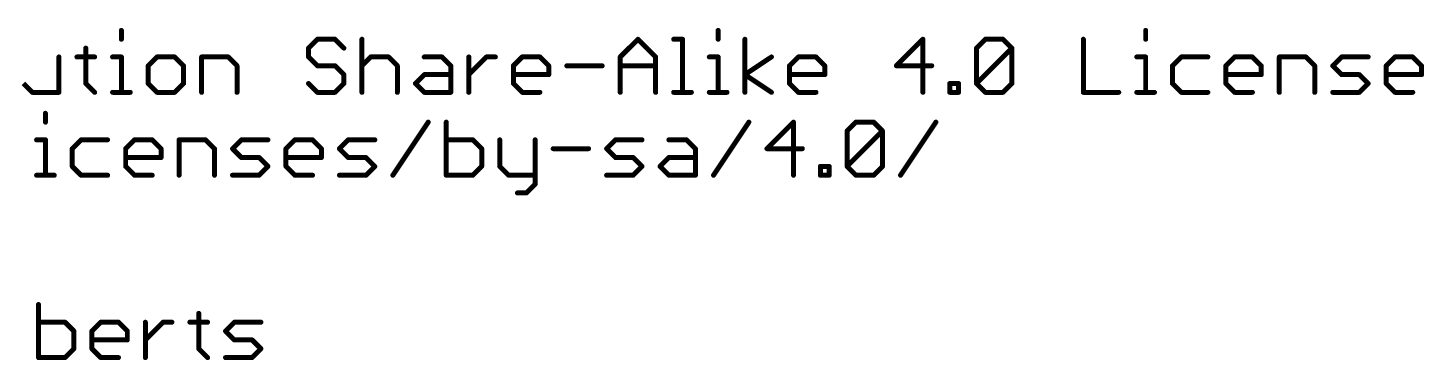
# Model space of a CAD drawing. Extents: x -22 to 85, y -18 to 35.
# Drawn here: x 42.51 to 85.28, y -17.02 to -6.84 of the extents above; entities that cross this region are included whole.
import ezdxf

# ---------------------------------------------------------------- set-up
doc = ezdxf.new("R2010")
doc.units = 0
doc.layers.add('51', color=53, linetype='CONTINUOUS')

msp = doc.modelspace()

# ---------------------------------------------------------------- linework, layer by layer
at = {"layer": '51', "const_width": 0.1524}
for points in [[(45.3742, -6.9156), (45.3742, -7.1868)], [(63.6557, -6.9156), (63.6557, -7.1868)], [(76.753, -6.9156), (76.753, -7.1868)], [(51.3771, -7.1868), (51.1059, -7.458)], [(51.9194, -7.1868), (51.3771, -7.1868)], [(52.1906, -7.458), (51.9194, -7.1868)], [(52.7431, -7.1868), (52.7431, -8.8138)], [(60.656, -7.7291), (61.1983, -7.1868)], [(61.1983, -7.1868), (61.7406, -7.7291)], [(62.2931, -7.1868), (62.5643, -7.1868)], [(62.5643, -7.1868), (62.5643, -8.8138)], [(64.476, -8.8138), (64.476, -7.1868)], [(69.9281, -7.1868), (69.1146, -8.0003)], [(69.9281, -8.8138), (69.9281, -7.1868)], [(71.5704, -7.458), (71.8415, -7.1868)], [(71.8415, -7.1868), (72.3838, -7.1868)], [(72.3838, -7.1868), (72.655, -7.458)], [(74.8447, -7.1868), (74.8447, -8.8138)], [(43.4591, -8.8138), (43.4591, -7.7291)], [(44.0116, -7.7291), (44.5539, -7.7291)], [(44.2827, -7.458), (44.2827, -8.5426)], [(45.103, -7.7291), (45.3742, -7.7291)], [(45.3742, -7.7291), (45.3742, -8.8138)], [(46.4656, -7.7291), (46.1944, -8.0003)], [(47.0079, -7.7291), (46.4656, -7.7291)], [(47.2791, -8.0003), (47.0079, -7.7291)], [(47.8316, -8.8138), (47.8316, -7.7291)], [(47.8316, -7.7291), (48.6451, -7.7291)], [(48.6451, -7.7291), (48.9162, -8.0003)], [(51.1059, -7.458), (51.1059, -7.7291)], [(51.1059, -7.7291), (51.3771, -8.0003)], [(52.7431, -8.0003), (53.0142, -7.7291)], [(53.0142, -7.7291), (53.5565, -7.7291)], [(53.5565, -7.7291), (53.8277, -8.0003)], [(54.6514, -7.7291), (55.1937, -7.7291)], [(55.1937, -7.7291), (55.4649, -8.0003)], [(56.0174, -8.8138), (56.0174, -7.7291)], [(56.0174, -8.2715), (56.5597, -7.7291)], [(56.5597, -7.7291), (56.8309, -7.7291)], [(57.3817, -8.0003), (57.6528, -7.7291)], [(57.6528, -7.7291), (58.1952, -7.7291)], [(58.1952, -7.7291), (58.4663, -8.0003)], [(60.656, -8.8138), (60.656, -7.7291)], [(61.7406, -7.7291), (61.7406, -8.8138)], [(63.3846, -7.7291), (63.6557, -7.7291)], [(63.6557, -7.7291), (63.6557, -8.8138)], [(64.476, -8.2715), (65.2895, -7.7291)], [(65.8403, -8.0003), (66.1115, -7.7291)], [(66.1115, -7.7291), (66.6538, -7.7291)], [(66.6538, -7.7291), (66.925, -8.0003)], [(71.5704, -8.5426), (71.5704, -7.458)], [(71.5704, -8.5426), (72.655, -7.458)], [(72.655, -7.458), (72.655, -8.5426)], [(76.4818, -7.7291), (76.753, -7.7291)], [(76.753, -7.7291), (76.753, -8.8138)], [(77.8444, -7.7291), (77.5733, -8.0003)], [(78.6579, -7.7291), (77.8444, -7.7291)], [(79.2104, -8.0003), (79.4816, -7.7291)], [(79.4816, -7.7291), (80.0239, -7.7291)], [(80.0239, -7.7291), (80.2951, -8.0003)], [(80.8476, -8.8138), (80.8476, -7.7291)], [(80.8476, -7.7291), (81.6611, -7.7291)], [(81.6611, -7.7291), (81.9322, -8.0003)], [(82.4847, -8.0003), (82.7559, -7.7291)], [(82.7559, -7.7291), (83.5694, -7.7291)], [(84.1219, -8.0003), (84.393, -7.7291)], [(84.393, -7.7291), (84.9354, -7.7291)], [(84.9354, -7.7291), (85.2065, -8.0003)], [(46.1944, -8.0003), (46.1944, -8.5426)], [(47.2791, -8.5426), (47.2791, -8.0003)], [(48.9162, -8.0003), (48.9162, -8.8138)], [(51.3771, -8.0003), (51.9194, -8.0003)], [(51.9194, -8.0003), (52.1906, -8.2715)], [(53.8277, -8.0003), (53.8277, -8.8138)], [(55.4649, -8.0003), (55.4649, -8.8138)], [(57.3817, -8.5426), (57.3817, -8.0003)], [(58.4663, -8.0003), (58.4663, -8.2715)], [(59.0188, -8.0003), (60.1035, -8.0003)], [(60.656, -8.0003), (61.7406, -8.0003)], [(65.8403, -8.5426), (65.8403, -8.0003)], [(66.925, -8.0003), (66.925, -8.2715)], [(69.1146, -8.0003), (70.1993, -8.0003)], [(77.5733, -8.0003), (77.5733, -8.5426)], [(79.2104, -8.5426), (79.2104, -8.0003)], [(80.2951, -8.0003), (80.2951, -8.2715)], [(81.9322, -8.0003), (81.9322, -8.8138)], [(82.7559, -8.2715), (82.4847, -8.0003)], [(84.1219, -8.5426), (84.1219, -8.0003)], [(85.2065, -8.0003), (85.2065, -8.2715)], [(42.3744, -8.5426), (42.6456, -8.8138)], [(44.2827, -8.5426), (44.5539, -8.8138)], [(46.1944, -8.5426), (46.4656, -8.8138)], [(47.0079, -8.8138), (47.2791, -8.5426)], [(51.3771, -8.8138), (51.1059, -8.5426)], [(52.1906, -8.5426), (51.9194, -8.8138)], [(52.1906, -8.2715), (52.1906, -8.5426)], [(54.3802, -8.5426), (54.6514, -8.2715)], [(54.6514, -8.8138), (54.3802, -8.5426)], [(54.6514, -8.2715), (55.4649, -8.2715)], [(58.4663, -8.2715), (57.3817, -8.2715)], [(57.6528, -8.8138), (57.3817, -8.5426)], [(65.2895, -8.8138), (64.476, -8.2715)], [(66.925, -8.2715), (65.8403, -8.2715)], [(66.1115, -8.8138), (65.8403, -8.5426)], [(70.7518, -8.8138), (70.7518, -8.5426)], [(70.7518, -8.5426), (71.0229, -8.5426)], [(71.0229, -8.5426), (71.0229, -8.8138)], [(71.8415, -8.8138), (71.5704, -8.5426)], [(72.655, -8.5426), (72.3838, -8.8138)], [(77.5733, -8.5426), (77.8444, -8.8138)], [(80.2951, -8.2715), (79.2104, -8.2715)], [(79.4816, -8.8138), (79.2104, -8.5426)], [(83.2982, -8.2715), (82.7559, -8.2715)], [(83.5694, -8.5426), (83.2982, -8.2715)], [(83.2982, -8.8138), (83.5694, -8.5426)], [(85.2065, -8.2715), (84.1219, -8.2715)], [(84.393, -8.8138), (84.1219, -8.5426)], [(42.6456, -8.8138), (43.4591, -8.8138)], [(45.103, -8.8138), (45.6453, -8.8138)], [(46.4656, -8.8138), (47.0079, -8.8138)], [(51.9194, -8.8138), (51.3771, -8.8138)], [(55.4649, -8.8138), (54.6514, -8.8138)], [(58.1952, -8.8138), (57.6528, -8.8138)], [(62.2931, -8.8138), (62.8355, -8.8138)], [(63.3846, -8.8138), (63.9269, -8.8138)], [(66.6538, -8.8138), (66.1115, -8.8138)], [(71.0229, -8.8138), (70.7518, -8.8138)], [(72.3838, -8.8138), (71.8415, -8.8138)], [(74.8447, -8.8138), (75.9293, -8.8138)], [(76.4818, -8.8138), (77.0241, -8.8138)], [(77.8444, -8.8138), (78.6579, -8.8138)], [(80.0239, -8.8138), (79.4816, -8.8138)], [(82.4847, -8.8138), (83.2982, -8.8138)], [(84.9354, -8.8138), (84.393, -8.8138)], [(43.0468, -9.4556), (43.0468, -9.7268)], [(53.69, -11.3538), (54.7747, -9.7268)], [(55.3272, -9.7268), (55.3272, -11.3538)], [(63.513, -11.3538), (64.5976, -9.7268)], [(65.9636, -9.7268), (65.1501, -10.5403)], [(65.9636, -11.3538), (65.9636, -9.7268)], [(67.6059, -9.998), (67.877, -9.7268)], [(67.877, -9.7268), (68.4194, -9.7268)], [(68.4194, -9.7268), (68.6905, -9.998)], [(69.243, -11.3538), (70.3277, -9.7268)], [(42.7757, -10.2691), (43.0468, -10.2691)], [(43.0468, -10.2691), (43.0468, -11.3538)], [(44.1383, -10.2691), (43.8671, -10.5403)], [(44.9518, -10.2691), (44.1383, -10.2691)], [(45.5043, -10.5403), (45.7754, -10.2691)], [(45.7754, -10.2691), (46.3178, -10.2691)], [(46.3178, -10.2691), (46.5889, -10.5403)], [(47.1414, -11.3538), (47.1414, -10.2691)], [(47.1414, -10.2691), (47.9549, -10.2691)], [(47.9549, -10.2691), (48.2261, -10.5403)], [(48.7786, -10.5403), (49.0497, -10.2691)], [(49.0497, -10.2691), (49.8632, -10.2691)], [(50.4157, -10.5403), (50.6869, -10.2691)], [(50.6869, -10.2691), (51.2292, -10.2691)], [(51.2292, -10.2691), (51.5004, -10.5403)], [(52.0529, -10.5403), (52.324, -10.2691)], [(52.324, -10.2691), (53.1375, -10.2691)], [(56.1407, -10.2691), (55.3272, -10.2691)], [(56.4119, -10.5403), (56.1407, -10.2691)], [(56.9644, -10.2691), (56.9644, -11.0826)], [(58.049, -10.2691), (58.049, -11.625)], [(60.2387, -10.5403), (60.5098, -10.2691)], [(60.5098, -10.2691), (61.3233, -10.2691)], [(62.147, -10.2691), (62.6893, -10.2691)], [(62.6893, -10.2691), (62.9605, -10.5403)], [(67.6059, -11.0826), (67.6059, -9.998)], [(67.6059, -11.0826), (68.6905, -9.998)], [(68.6905, -9.998), (68.6905, -11.0826)], [(43.8671, -10.5403), (43.8671, -11.0826)], [(45.5043, -11.0826), (45.5043, -10.5403)], [(46.5889, -10.5403), (46.5889, -10.8115)], [(48.2261, -10.5403), (48.2261, -11.3538)], [(49.0497, -10.8115), (48.7786, -10.5403)], [(50.4157, -11.0826), (50.4157, -10.5403)], [(51.5004, -10.5403), (51.5004, -10.8115)], [(52.324, -10.8115), (52.0529, -10.5403)], [(56.4119, -11.0826), (56.4119, -10.5403)], [(58.6015, -10.5403), (59.6862, -10.5403)], [(60.5098, -10.8115), (60.2387, -10.5403)], [(62.9605, -10.5403), (62.9605, -11.3538)], [(65.1501, -10.5403), (66.2348, -10.5403)], [(43.8671, -11.0826), (44.1383, -11.3538)], [(46.5889, -10.8115), (45.5043, -10.8115)], [(45.7754, -11.3538), (45.5043, -11.0826)], [(49.5921, -10.8115), (49.0497, -10.8115)], [(49.8632, -11.0826), (49.5921, -10.8115)], [(49.5921, -11.3538), (49.8632, -11.0826)], [(51.5004, -10.8115), (50.4157, -10.8115)], [(50.6869, -11.3538), (50.4157, -11.0826)], [(52.8664, -10.8115), (52.324, -10.8115)], [(53.1375, -11.0826), (52.8664, -10.8115)], [(52.8664, -11.3538), (53.1375, -11.0826)], [(56.1407, -11.3538), (56.4119, -11.0826)], [(56.9644, -11.0826), (57.2355, -11.3538)], [(61.0522, -10.8115), (60.5098, -10.8115)], [(61.3233, -11.0826), (61.0522, -10.8115)], [(61.0522, -11.3538), (61.3233, -11.0826)], [(61.8758, -11.0826), (62.147, -10.8115)], [(62.147, -11.3538), (61.8758, -11.0826)], [(62.147, -10.8115), (62.9605, -10.8115)], [(66.7873, -11.3538), (66.7873, -11.0826)], [(66.7873, -11.0826), (67.0585, -11.0826)], [(67.0585, -11.0826), (67.0585, -11.3538)], [(67.877, -11.3538), (67.6059, -11.0826)], [(68.6905, -11.0826), (68.4194, -11.3538)], [(42.7757, -11.3538), (43.318, -11.3538)], [(44.1383, -11.3538), (44.9518, -11.3538)], [(46.3178, -11.3538), (45.7754, -11.3538)], [(48.7786, -11.3538), (49.5921, -11.3538)], [(51.2292, -11.3538), (50.6869, -11.3538)], [(52.0529, -11.3538), (52.8664, -11.3538)], [(55.3272, -11.3538), (56.1407, -11.3538)], [(57.2355, -11.3538), (58.049, -11.3538)], [(60.2387, -11.3538), (61.0522, -11.3538)], [(62.9605, -11.3538), (62.147, -11.3538)], [(67.0585, -11.3538), (66.7873, -11.3538)], [(68.4194, -11.3538), (67.877, -11.3538)], [(57.7778, -11.8961), (57.5067, -11.8961)], [(58.049, -11.625), (57.7778, -11.8961)], [(42.8335, -15.3148), (42.8335, -16.9418)], [(43.647, -15.8571), (42.8335, -15.8571)], [(43.9181, -16.1283), (43.647, -15.8571)], [(44.4706, -16.1283), (44.7418, -15.8571)], [(44.7418, -15.8571), (45.2841, -15.8571)], [(45.2841, -15.8571), (45.5553, -16.1283)], [(46.1078, -16.9418), (46.1078, -15.8571)], [(46.1078, -16.3995), (46.6501, -15.8571)], [(46.6501, -15.8571), (46.9213, -15.8571)], [(47.4721, -15.8571), (48.0144, -15.8571)], [(47.7432, -15.586), (47.7432, -16.6706)], [(48.5635, -16.1283), (48.8347, -15.8571)], [(48.8347, -15.8571), (49.6482, -15.8571)], [(43.9181, -16.6706), (43.9181, -16.1283)], [(44.4706, -16.6706), (44.4706, -16.1283)], [(45.5553, -16.1283), (45.5553, -16.3995)], [(48.8347, -16.3995), (48.5635, -16.1283)], [(43.647, -16.9418), (43.9181, -16.6706)], [(45.5553, -16.3995), (44.4706, -16.3995)], [(44.7418, -16.9418), (44.4706, -16.6706)], [(47.7432, -16.6706), (48.0144, -16.9418)], [(49.377, -16.3995), (48.8347, -16.3995)], [(49.6482, -16.6706), (49.377, -16.3995)], [(49.377, -16.9418), (49.6482, -16.6706)], [(42.8335, -16.9418), (43.647, -16.9418)], [(45.2841, -16.9418), (44.7418, -16.9418)], [(48.5635, -16.9418), (49.377, -16.9418)]]:
    msp.add_lwpolyline(points, dxfattribs=at)
at = {"layer": '51', "const_width": 0.0762}
for points in [[(45.4123, -6.9156, 1), (45.3361, -6.9156)], [(63.6938, -6.9156, 1), (63.6176, -6.9156)], [(76.7911, -6.9156, 1), (76.7149, -6.9156)], [(45.3361, -7.1868, 1), (45.4123, -7.1868)], [(51.3771, -7.1487, 1), (51.3771, -7.2249)], [(51.404, -7.2138, 1), (51.3501, -7.1599)], [(51.9463, -7.1599, 1), (51.8925, -7.2138)], [(51.9194, -7.2249, 1), (51.9194, -7.1487)], [(52.7812, -7.1868, 1), (52.705, -7.1868)], [(61.2252, -7.1599, 1), (61.1714, -7.2138)], [(61.2252, -7.2138, 1), (61.1714, -7.1599)], [(62.2931, -7.1487, 1), (62.2931, -7.2249)], [(62.6024, -7.1868, 1), (62.5262, -7.1868)], [(62.5643, -7.2249, 1), (62.5643, -7.1487)], [(63.6176, -7.1868, 1), (63.6938, -7.1868)], [(64.5141, -7.1868, 1), (64.4379, -7.1868)], [(69.9662, -7.1868, 1), (69.89, -7.1868)], [(69.9551, -7.2138, 1), (69.9012, -7.1599)], [(71.8415, -7.1487, 1), (71.8415, -7.2249)], [(71.8685, -7.2138, 1), (71.8146, -7.1599)], [(72.4108, -7.1599, 1), (72.3569, -7.2138)], [(72.3838, -7.2249, 1), (72.3838, -7.1487)], [(74.8828, -7.1868, 1), (74.8066, -7.1868)], [(76.7149, -7.1868, 1), (76.7911, -7.1868)], [(43.4972, -7.7291, 1), (43.421, -7.7291)], [(44.0116, -7.691, 1), (44.0116, -7.7672)], [(44.3208, -7.458, 1), (44.2446, -7.458)], [(44.5539, -7.7672, 1), (44.5539, -7.691)], [(45.103, -7.691, 1), (45.103, -7.7672)], [(45.4123, -7.7291, 1), (45.3361, -7.7291)], [(45.3742, -7.7672, 1), (45.3742, -7.691)], [(46.4656, -7.691, 1), (46.4656, -7.7672)], [(46.4925, -7.7561, 1), (46.4386, -7.7022)], [(47.0349, -7.7022, 1), (46.981, -7.7561)], [(47.0079, -7.7672, 1), (47.0079, -7.691)], [(47.8697, -7.7291, 1), (47.7935, -7.7291)], [(47.8316, -7.691, 1), (47.8316, -7.7672)], [(48.672, -7.7022, 1), (48.6181, -7.7561)], [(48.6451, -7.7672, 1), (48.6451, -7.691)], [(51.144, -7.458, 1), (51.0678, -7.458)], [(51.079, -7.431, 1), (51.1328, -7.4849)], [(51.1328, -7.7022, 1), (51.079, -7.7561)], [(51.0678, -7.7291, 1), (51.144, -7.7291)], [(52.1636, -7.4849, 1), (52.2175, -7.431)], [(53.0142, -7.691, 1), (53.0142, -7.7672)], [(53.0412, -7.7561, 1), (52.9873, -7.7022)], [(53.5835, -7.7022, 1), (53.5296, -7.7561)], [(53.5565, -7.7672, 1), (53.5565, -7.691)], [(54.6514, -7.691, 1), (54.6514, -7.7672)], [(55.2206, -7.7022, 1), (55.1668, -7.7561)], [(55.1937, -7.7672, 1), (55.1937, -7.691)], [(56.0555, -7.7291, 1), (55.9793, -7.7291)], [(56.5597, -7.691, 1), (56.5597, -7.7672)], [(56.5866, -7.7561, 1), (56.5328, -7.7022)], [(56.8309, -7.7672, 1), (56.8309, -7.691)], [(57.6528, -7.691, 1), (57.6528, -7.7672)], [(57.6798, -7.7561, 1), (57.6259, -7.7022)], [(58.2221, -7.7022, 1), (58.1682, -7.7561)], [(58.1952, -7.7672, 1), (58.1952, -7.691)], [(60.629, -7.7022, 1), (60.6829, -7.7561)], [(60.6941, -7.7291, 1), (60.6179, -7.7291)], [(61.7787, -7.7291, 1), (61.7025, -7.7291)], [(61.7137, -7.7561, 1), (61.7676, -7.7022)], [(63.3846, -7.691, 1), (63.3846, -7.7672)], [(63.6938, -7.7291, 1), (63.6176, -7.7291)], [(63.6557, -7.7672, 1), (63.6557, -7.691)], [(65.3106, -7.7608, 1), (65.2684, -7.6974)], [(66.1115, -7.691, 1), (66.1115, -7.7672)], [(66.1384, -7.7561, 1), (66.0845, -7.7022)], [(66.6807, -7.7022, 1), (66.6269, -7.7561)], [(66.6538, -7.7672, 1), (66.6538, -7.691)], [(71.5434, -7.431, 1), (71.5973, -7.4849)], [(71.6085, -7.458, 1), (71.5323, -7.458)], [(72.6931, -7.458, 1), (72.6169, -7.458)], [(72.682, -7.4849, 1), (72.6281, -7.431)], [(72.6281, -7.4849, 1), (72.6819, -7.431)], [(76.4818, -7.691, 1), (76.4818, -7.7672)], [(76.7911, -7.7291, 1), (76.7149, -7.7291)], [(76.753, -7.7672, 1), (76.753, -7.691)], [(77.8444, -7.691, 1), (77.8444, -7.7672)], [(77.8714, -7.7561, 1), (77.8175, -7.7022)], [(78.6579, -7.7672, 1), (78.6579, -7.691)], [(79.4816, -7.691, 1), (79.4816, -7.7672)], [(79.5085, -7.7561, 1), (79.4546, -7.7022)], [(80.0508, -7.7022, 1), (79.997, -7.7561)], [(80.0239, -7.7672, 1), (80.0239, -7.691)], [(80.8857, -7.7291, 1), (80.8095, -7.7291)], [(80.8476, -7.691, 1), (80.8476, -7.7672)], [(81.688, -7.7022, 1), (81.6341, -7.7561)], [(81.6611, -7.7672, 1), (81.6611, -7.691)], [(82.7559, -7.691, 1), (82.7559, -7.7672)], [(82.7828, -7.7561, 1), (82.7289, -7.7022)], [(83.5694, -7.7672, 1), (83.5694, -7.691)], [(84.393, -7.691, 1), (84.393, -7.7672)], [(84.42, -7.7561, 1), (84.3661, -7.7022)], [(84.9623, -7.7022, 1), (84.9084, -7.7561)], [(84.9354, -7.7672, 1), (84.9354, -7.691)], [(46.2325, -8.0003, 1), (46.1563, -8.0003)], [(46.1675, -7.9734, 1), (46.2214, -8.0272)], [(47.3172, -8.0003, 1), (47.241, -8.0003)], [(47.2521, -8.0272, 1), (47.306, -7.9734)], [(48.9543, -8.0003, 1), (48.8781, -8.0003)], [(48.8893, -8.0272, 1), (48.9432, -7.9734)], [(51.3771, -7.9622, 1), (51.3771, -8.0384)], [(51.3501, -8.0272, 1), (51.404, -7.9734)], [(51.9463, -7.9734, 1), (51.8924, -8.0272)], [(51.9194, -8.0384, 1), (51.9194, -7.9622)], [(52.7161, -7.9734, 1), (52.77, -8.0272)], [(53.8658, -8.0003, 1), (53.7896, -8.0003)], [(53.8008, -8.0272, 1), (53.8547, -7.9734)], [(55.503, -8.0003, 1), (55.4268, -8.0003)], [(55.4379, -8.0272, 1), (55.4918, -7.9734)], [(57.4198, -8.0003, 1), (57.3436, -8.0003)], [(57.3547, -7.9734, 1), (57.4086, -8.0272)], [(58.5044, -8.0003, 1), (58.4282, -8.0003)], [(58.4394, -8.0272, 1), (58.4933, -7.9734)], [(59.0188, -7.9622, 1), (59.0188, -8.0384)], [(60.1035, -8.0384, 1), (60.1035, -7.9622)], [(60.656, -7.9622, 1), (60.656, -8.0384)], [(61.7406, -8.0384, 1), (61.7406, -7.9622)], [(65.8784, -8.0003, 1), (65.8022, -8.0003)], [(65.8134, -7.9734, 1), (65.8672, -8.0272)], [(66.9631, -8.0003, 1), (66.8869, -8.0003)], [(66.898, -8.0272, 1), (66.9519, -7.9734)], [(69.1146, -7.9622, 1), (69.1146, -8.0384)], [(69.0877, -7.9734, 1), (69.1416, -8.0272)], [(70.1993, -8.0384, 1), (70.1993, -7.9622)], [(77.6114, -8.0003, 1), (77.5352, -8.0003)], [(77.5463, -7.9734, 1), (77.6002, -8.0272)], [(79.2485, -8.0003, 1), (79.1723, -8.0003)], [(79.1835, -7.9734, 1), (79.2374, -8.0272)], [(80.3332, -8.0003, 1), (80.257, -8.0003)], [(80.2681, -8.0272, 1), (80.322, -7.9734)], [(81.9703, -8.0003, 1), (81.8941, -8.0003)], [(81.9053, -8.0272, 1), (81.9592, -7.9734)], [(82.5117, -7.9734, 1), (82.4578, -8.0272)], [(82.4578, -7.9734, 1), (82.5117, -8.0272)], [(84.16, -8.0003, 1), (84.0838, -8.0003)], [(84.0949, -7.9734, 1), (84.1488, -8.0272)], [(85.2446, -8.0003, 1), (85.1684, -8.0003)], [(85.1796, -8.0272, 1), (85.2335, -7.9734)], [(44.3097, -8.5157, 1), (44.2558, -8.5696)], [(44.2446, -8.5426, 1), (44.3208, -8.5426)], [(46.2214, -8.5157, 1), (46.1675, -8.5696)], [(46.1563, -8.5426, 1), (46.2325, -8.5426)], [(47.241, -8.5426, 1), (47.3172, -8.5426)], [(47.306, -8.5696, 1), (47.2521, -8.5157)], [(51.1328, -8.5157, 1), (51.079, -8.5696)], [(52.2287, -8.2715, 1), (52.1525, -8.2715)], [(52.1525, -8.5426, 1), (52.2287, -8.5426)], [(52.1636, -8.2984, 1), (52.2175, -8.2445)], [(52.2175, -8.5696, 1), (52.1636, -8.5157)], [(54.4072, -8.5157, 1), (54.3533, -8.5696)], [(54.3533, -8.5157, 1), (54.4072, -8.5696)], [(54.6514, -8.2334, 1), (54.6514, -8.3096)], [(54.6783, -8.2984, 1), (54.6244, -8.2445)], [(55.4649, -8.3096, 1), (55.4649, -8.2334)], [(55.9904, -8.2445, 1), (56.0443, -8.2984)], [(57.4086, -8.5157, 1), (57.3547, -8.5696)], [(57.3817, -8.2334, 1), (57.3817, -8.3096)], [(57.3436, -8.5426, 1), (57.4198, -8.5426)], [(58.4282, -8.2715, 1), (58.5044, -8.2715)], [(58.4663, -8.3096, 1), (58.4663, -8.2334)], [(64.4971, -8.2398, 1), (64.4549, -8.3032)], [(64.4549, -8.2398, 1), (64.4971, -8.3032)], [(65.8403, -8.2334, 1), (65.8403, -8.3096)], [(65.8672, -8.5157, 1), (65.8134, -8.5696)], [(65.8022, -8.5426, 1), (65.8784, -8.5426)], [(66.8869, -8.2715, 1), (66.9631, -8.2715)], [(66.925, -8.3096, 1), (66.925, -8.2334)], [(70.7899, -8.5426, 1), (70.7137, -8.5426)], [(70.7518, -8.5045, 1), (70.7518, -8.5807)], [(71.061, -8.5426, 1), (70.9848, -8.5426)], [(71.0229, -8.5807, 1), (71.0229, -8.5045)], [(71.5973, -8.5157, 1), (71.5434, -8.5696)], [(71.5434, -8.5157, 1), (71.5973, -8.5696)], [(71.5323, -8.5426, 1), (71.6085, -8.5426)], [(72.6169, -8.5426, 1), (72.6931, -8.5426)], [(72.6819, -8.5696, 1), (72.6281, -8.5157)], [(77.6002, -8.5157, 1), (77.5463, -8.5696)], [(77.5352, -8.5426, 1), (77.6114, -8.5426)], [(79.2104, -8.2334, 1), (79.2104, -8.3096)], [(79.2374, -8.5157, 1), (79.1835, -8.5696)], [(79.1723, -8.5426, 1), (79.2485, -8.5426)], [(80.257, -8.2715, 1), (80.3332, -8.2715)], [(80.2951, -8.3096, 1), (80.2951, -8.2334)], [(82.7559, -8.2334, 1), (82.7559, -8.3096)], [(82.7289, -8.2984, 1), (82.7828, -8.2445)], [(83.3252, -8.2445, 1), (83.2713, -8.2984)], [(83.2982, -8.3096, 1), (83.2982, -8.2334)], [(83.5963, -8.5696, 1), (83.5424, -8.5157)], [(83.5424, -8.5696, 1), (83.5963, -8.5157)], [(84.1488, -8.5157, 1), (84.0949, -8.5696)], [(84.1219, -8.2334, 1), (84.1219, -8.3096)], [(84.0838, -8.5426, 1), (84.16, -8.5426)], [(85.1684, -8.2715, 1), (85.2446, -8.2715)], [(85.2065, -8.3096, 1), (85.2065, -8.2334)], [(42.6456, -8.7757, 1), (42.6456, -8.8519)], [(42.6186, -8.8407, 1), (42.6725, -8.7869)], [(43.421, -8.8138, 1), (43.4972, -8.8138)], [(43.4591, -8.8519, 1), (43.4591, -8.7757)], [(44.5269, -8.8407, 1), (44.5808, -8.7869)], [(45.103, -8.7757, 1), (45.103, -8.8519)], [(45.3361, -8.8138, 1), (45.4123, -8.8138)], [(45.6453, -8.8519, 1), (45.6453, -8.7757)], [(46.4656, -8.7757, 1), (46.4656, -8.8519)], [(46.4386, -8.8407, 1), (46.4925, -8.7869)], [(46.981, -8.7869, 1), (47.0349, -8.8407)], [(47.0079, -8.8519, 1), (47.0079, -8.7757)], [(47.7935, -8.8138, 1), (47.8697, -8.8138)], [(48.8781, -8.8138, 1), (48.9543, -8.8138)], [(51.3771, -8.7757, 1), (51.3771, -8.8519)], [(51.3501, -8.8407, 1), (51.404, -8.7869)], [(51.8925, -8.7869, 1), (51.9463, -8.8407)], [(51.9194, -8.8519, 1), (51.9194, -8.7757)], [(52.705, -8.8138, 1), (52.7812, -8.8138)], [(53.7896, -8.8138, 1), (53.8658, -8.8138)], [(54.6514, -8.7757, 1), (54.6514, -8.8519)], [(54.6244, -8.8407, 1), (54.6783, -8.7869)], [(55.4268, -8.8138, 1), (55.503, -8.8138)], [(55.4649, -8.8519, 1), (55.4649, -8.7757)], [(55.9793, -8.8138, 1), (56.0555, -8.8138)], [(57.6528, -8.7757, 1), (57.6528, -8.8519)], [(57.6259, -8.8407, 1), (57.6798, -8.7869)], [(58.1952, -8.8519, 1), (58.1952, -8.7757)], [(60.6179, -8.8138, 1), (60.6941, -8.8138)], [(61.7025, -8.8138, 1), (61.7787, -8.8138)], [(62.2931, -8.7757, 1), (62.2931, -8.8519)], [(62.5262, -8.8138, 1), (62.6024, -8.8138)], [(62.8355, -8.8519, 1), (62.8355, -8.7757)], [(63.3846, -8.7757, 1), (63.3846, -8.8519)], [(63.6176, -8.8138, 1), (63.6938, -8.8138)], [(63.9269, -8.8519, 1), (63.9269, -8.7757)], [(64.4379, -8.8138, 1), (64.5141, -8.8138)], [(65.2684, -8.8455, 1), (65.3106, -8.7821)], [(66.1115, -8.7757, 1), (66.1115, -8.8519)], [(66.0845, -8.8407, 1), (66.1384, -8.7869)], [(66.6538, -8.8519, 1), (66.6538, -8.7757)], [(69.89, -8.8138, 1), (69.9662, -8.8138)], [(70.7518, -8.7757, 1), (70.7518, -8.8519)], [(70.7137, -8.8138, 1), (70.7899, -8.8138)], [(70.9848, -8.8138, 1), (71.061, -8.8138)], [(71.0229, -8.8519, 1), (71.0229, -8.7757)], [(71.8415, -8.7757, 1), (71.8415, -8.8519)], [(71.8146, -8.8407, 1), (71.8685, -8.7869)], [(72.3569, -8.7869, 1), (72.4108, -8.8407)], [(72.3838, -8.8519, 1), (72.3838, -8.7757)], [(74.8447, -8.7757, 1), (74.8447, -8.8519)], [(74.8066, -8.8138, 1), (74.8828, -8.8138)], [(75.9293, -8.8519, 1), (75.9293, -8.7757)], [(76.4818, -8.7757, 1), (76.4818, -8.8519)], [(76.7149, -8.8138, 1), (76.7911, -8.8138)], [(77.0241, -8.8519, 1), (77.0241, -8.7757)], [(77.8444, -8.7757, 1), (77.8444, -8.8519)], [(77.8175, -8.8407, 1), (77.8714, -8.7869)], [(78.6579, -8.8519, 1), (78.6579, -8.7757)], [(79.4816, -8.7757, 1), (79.4816, -8.8519)], [(79.4546, -8.8407, 1), (79.5085, -8.7869)], [(80.0239, -8.8519, 1), (80.0239, -8.7757)], [(80.8095, -8.8138, 1), (80.8857, -8.8138)], [(81.8941, -8.8138, 1), (81.9703, -8.8138)], [(82.4847, -8.7757, 1), (82.4847, -8.8519)], [(83.2713, -8.7869, 1), (83.3252, -8.8407)], [(83.2982, -8.8519, 1), (83.2982, -8.7757)], [(84.393, -8.7757, 1), (84.393, -8.8519)], [(84.3661, -8.8407, 1), (84.42, -8.7869)], [(84.9354, -8.8519, 1), (84.9354, -8.7757)], [(43.0849, -9.4556, 1), (43.0087, -9.4556)], [(43.0087, -9.7268, 1), (43.0849, -9.7268)], [(54.8064, -9.7479, 1), (54.743, -9.7057)], [(55.3653, -9.7268, 1), (55.2891, -9.7268)], [(64.6293, -9.7479, 1), (64.5659, -9.7057)], [(66.0017, -9.7268, 1), (65.9255, -9.7268)], [(65.9906, -9.7538, 1), (65.9367, -9.6999)], [(67.877, -9.6887, 1), (67.877, -9.7649)], [(67.904, -9.7538, 1), (67.8501, -9.6999)], [(68.4463, -9.6999, 1), (68.3924, -9.7538)], [(68.4194, -9.7649, 1), (68.4194, -9.6887)], [(70.3594, -9.7479, 1), (70.296, -9.7057)], [(42.7757, -10.231, 1), (42.7757, -10.3072)], [(43.0849, -10.2691, 1), (43.0087, -10.2691)], [(43.0468, -10.3072, 1), (43.0468, -10.231)], [(44.1383, -10.231, 1), (44.1383, -10.3072)], [(44.1652, -10.2961, 1), (44.1113, -10.2422)], [(44.9518, -10.3072, 1), (44.9518, -10.231)], [(45.7754, -10.231, 1), (45.7754, -10.3072)], [(45.8024, -10.2961, 1), (45.7485, -10.2422)], [(46.3447, -10.2422, 1), (46.2908, -10.2961)], [(46.3178, -10.3072, 1), (46.3178, -10.231)], [(47.1795, -10.2691, 1), (47.1033, -10.2691)], [(47.1414, -10.231, 1), (47.1414, -10.3072)], [(47.9818, -10.2422, 1), (47.928, -10.2961)], [(47.9549, -10.3072, 1), (47.9549, -10.231)], [(49.0497, -10.231, 1), (49.0497, -10.3072)], [(49.0767, -10.2961, 1), (49.0228, -10.2422)], [(49.8632, -10.3072, 1), (49.8632, -10.231)], [(50.6869, -10.231, 1), (50.6869, -10.3072)], [(50.7138, -10.2961, 1), (50.6599, -10.2422)], [(51.2562, -10.2422, 1), (51.2023, -10.2961)], [(51.2292, -10.3072, 1), (51.2292, -10.231)], [(52.324, -10.231, 1), (52.324, -10.3072)], [(52.351, -10.2961, 1), (52.2971, -10.2422)], [(53.1375, -10.3072, 1), (53.1375, -10.231)], [(55.3272, -10.231, 1), (55.3272, -10.3072)], [(56.1676, -10.2422, 1), (56.1137, -10.2961)], [(56.1407, -10.3072, 1), (56.1407, -10.231)], [(57.0025, -10.2691, 1), (56.9263, -10.2691)], [(58.0871, -10.2691, 1), (58.0109, -10.2691)], [(60.5098, -10.231, 1), (60.5098, -10.3072)], [(60.5368, -10.2961, 1), (60.4829, -10.2422)], [(61.3233, -10.3072, 1), (61.3233, -10.231)], [(62.147, -10.231, 1), (62.147, -10.3072)], [(62.7163, -10.2422, 1), (62.6624, -10.2961)], [(62.6893, -10.3072, 1), (62.6893, -10.231)], [(67.5789, -9.971, 1), (67.6328, -10.0249)], [(67.644, -9.998, 1), (67.5678, -9.998)], [(68.7286, -9.998, 1), (68.6524, -9.998)], [(68.7175, -10.0249, 1), (68.6636, -9.971)], [(68.6636, -10.0249, 1), (68.7175, -9.971)], [(43.9052, -10.5403, 1), (43.829, -10.5403)], [(43.8402, -10.5134, 1), (43.894, -10.5672)], [(45.5424, -10.5403, 1), (45.4662, -10.5403)], [(45.4773, -10.5134, 1), (45.5312, -10.5672)], [(46.627, -10.5403, 1), (46.5508, -10.5403)], [(46.562, -10.5672, 1), (46.6159, -10.5134)], [(48.2642, -10.5403, 1), (48.188, -10.5403)], [(48.1991, -10.5672, 1), (48.253, -10.5134)], [(48.8055, -10.5134, 1), (48.7516, -10.5672)], [(48.7516, -10.5134, 1), (48.8055, -10.5672)], [(50.4538, -10.5403, 1), (50.3776, -10.5403)], [(50.3888, -10.5134, 1), (50.4427, -10.5672)], [(51.5385, -10.5403, 1), (51.4623, -10.5403)], [(51.4734, -10.5672, 1), (51.5273, -10.5134)], [(52.0798, -10.5134, 1), (52.0259, -10.5672)], [(52.0259, -10.5134, 1), (52.0798, -10.5672)], [(56.45, -10.5403, 1), (56.3738, -10.5403)], [(56.3849, -10.5672, 1), (56.4388, -10.5134)], [(58.6015, -10.5022, 1), (58.6015, -10.5784)], [(59.6862, -10.5784, 1), (59.6862, -10.5022)], [(60.2656, -10.5134, 1), (60.2117, -10.5672)], [(60.2117, -10.5134, 1), (60.2656, -10.5672)], [(62.9986, -10.5403, 1), (62.9224, -10.5403)], [(62.9335, -10.5672, 1), (62.9874, -10.5134)], [(65.1501, -10.5022, 1), (65.1501, -10.5784)], [(65.1232, -10.5134, 1), (65.1771, -10.5672)], [(66.2348, -10.5784, 1), (66.2348, -10.5022)], [(43.894, -11.0557, 1), (43.8402, -11.1096)], [(43.829, -11.0826, 1), (43.9052, -11.0826)], [(45.5312, -11.0557, 1), (45.4773, -11.1096)], [(45.5043, -10.7734, 1), (45.5043, -10.8496)], [(45.4662, -11.0826, 1), (45.5424, -11.0826)], [(46.5508, -10.8115, 1), (46.627, -10.8115)], [(46.5889, -10.8496, 1), (46.5889, -10.7734)], [(49.0497, -10.7734, 1), (49.0497, -10.8496)], [(49.0228, -10.8384, 1), (49.0767, -10.7845)], [(49.619, -10.7845, 1), (49.5651, -10.8384)], [(49.5921, -10.8496, 1), (49.5921, -10.7734)], [(49.8902, -11.1096, 1), (49.8363, -11.0557)], [(49.8363, -11.1096, 1), (49.8902, -11.0557)], [(50.4157, -10.7734, 1), (50.4157, -10.8496)], [(50.4427, -11.0557, 1), (50.3888, -11.1096)], [(50.3776, -11.0826, 1), (50.4538, -11.0826)], [(51.4623, -10.8115, 1), (51.5385, -10.8115)], [(51.5004, -10.8496, 1), (51.5004, -10.7734)], [(52.324, -10.7734, 1), (52.324, -10.8496)], [(52.2971, -10.8384, 1), (52.351, -10.7845)], [(52.8933, -10.7845, 1), (52.8394, -10.8384)], [(52.8664, -10.8496, 1), (52.8664, -10.7734)], [(53.1645, -11.1096, 1), (53.1106, -11.0557)], [(53.1106, -11.1096, 1), (53.1645, -11.0557)], [(56.3738, -11.0826, 1), (56.45, -11.0826)], [(56.4388, -11.1096, 1), (56.3849, -11.0557)], [(56.9913, -11.0557, 1), (56.9374, -11.1096)], [(56.9263, -11.0826, 1), (57.0025, -11.0826)], [(60.5098, -10.7734, 1), (60.5098, -10.8496)], [(60.4829, -10.8384, 1), (60.5368, -10.7845)], [(61.0791, -10.7845, 1), (61.0252, -10.8384)], [(61.0522, -10.8496, 1), (61.0522, -10.7734)], [(61.3503, -11.1096, 1), (61.2964, -11.0557)], [(61.2964, -11.1096, 1), (61.3503, -11.0557)], [(61.9028, -11.0557, 1), (61.8489, -11.1096)], [(61.8489, -11.0557, 1), (61.9028, -11.1096)], [(62.147, -10.7734, 1), (62.147, -10.8496)], [(62.1739, -10.8384, 1), (62.12, -10.7845)], [(62.9605, -10.8496, 1), (62.9605, -10.7734)], [(66.8254, -11.0826, 1), (66.7492, -11.0826)], [(66.7873, -11.0445, 1), (66.7873, -11.1207)], [(67.0966, -11.0826, 1), (67.0204, -11.0826)], [(67.0585, -11.1207, 1), (67.0585, -11.0445)], [(67.6328, -11.0557, 1), (67.5789, -11.1096)], [(67.5789, -11.0557, 1), (67.6328, -11.1096)], [(67.5678, -11.0826, 1), (67.644, -11.0826)], [(68.6524, -11.0826, 1), (68.7286, -11.0826)], [(68.7175, -11.1096, 1), (68.6636, -11.0557)], [(42.7757, -11.3157, 1), (42.7757, -11.3919)], [(43.0087, -11.3538, 1), (43.0849, -11.3538)], [(43.318, -11.3919, 1), (43.318, -11.3157)], [(44.1383, -11.3157, 1), (44.1383, -11.3919)], [(44.1113, -11.3807, 1), (44.1652, -11.3269)], [(44.9518, -11.3919, 1), (44.9518, -11.3157)], [(45.7754, -11.3157, 1), (45.7754, -11.3919)], [(45.7485, -11.3807, 1), (45.8024, -11.3269)], [(46.3178, -11.3919, 1), (46.3178, -11.3157)], [(47.1033, -11.3538, 1), (47.1795, -11.3538)], [(48.188, -11.3538, 1), (48.2642, -11.3538)], [(48.7786, -11.3157, 1), (48.7786, -11.3919)], [(49.5651, -11.3269, 1), (49.619, -11.3807)], [(49.5921, -11.3919, 1), (49.5921, -11.3157)], [(50.6869, -11.3157, 1), (50.6869, -11.3919)], [(50.6599, -11.3807, 1), (50.7138, -11.3269)], [(51.2292, -11.3919, 1), (51.2292, -11.3157)], [(52.0529, -11.3157, 1), (52.0529, -11.3919)], [(52.8394, -11.3269, 1), (52.8933, -11.3807)], [(52.8664, -11.3919, 1), (52.8664, -11.3157)], [(53.6583, -11.3327, 1), (53.7217, -11.3749)], [(55.3272, -11.3157, 1), (55.3272, -11.3919)], [(55.2891, -11.3538, 1), (55.3653, -11.3538)], [(56.1137, -11.3269, 1), (56.1676, -11.3807)], [(56.1407, -11.3919, 1), (56.1407, -11.3157)], [(57.2355, -11.3157, 1), (57.2355, -11.3919)], [(57.2086, -11.3807, 1), (57.2625, -11.3269)], [(58.049, -11.3919, 1), (58.049, -11.3157)], [(60.2387, -11.3157, 1), (60.2387, -11.3919)], [(61.0252, -11.3269, 1), (61.0791, -11.3807)], [(61.0522, -11.3919, 1), (61.0522, -11.3157)], [(62.147, -11.3157, 1), (62.147, -11.3919)], [(62.12, -11.3807, 1), (62.1739, -11.3269)], [(62.9224, -11.3538, 1), (62.9986, -11.3538)], [(62.9605, -11.3919, 1), (62.9605, -11.3157)], [(63.4813, -11.3327, 1), (63.5447, -11.3749)], [(65.9255, -11.3538, 1), (66.0017, -11.3538)], [(66.7873, -11.3157, 1), (66.7873, -11.3919)], [(66.7492, -11.3538, 1), (66.8254, -11.3538)], [(67.0204, -11.3538, 1), (67.0966, -11.3538)], [(67.0585, -11.3919, 1), (67.0585, -11.3157)], [(67.877, -11.3157, 1), (67.877, -11.3919)], [(67.8501, -11.3807, 1), (67.904, -11.3269)], [(68.3924, -11.3269, 1), (68.4463, -11.3807)], [(68.4194, -11.3919, 1), (68.4194, -11.3157)], [(69.2113, -11.3327, 1), (69.2747, -11.3749)], [(57.5067, -11.858, 1), (57.5067, -11.9342)], [(57.7509, -11.8692, 1), (57.8048, -11.9231)], [(57.7778, -11.9342, 1), (57.7778, -11.858)], [(58.0109, -11.625, 1), (58.0871, -11.625)], [(58.076, -11.6519, 1), (58.0221, -11.598)], [(42.8716, -15.3148, 1), (42.7954, -15.3148)], [(42.8335, -15.819, 1), (42.8335, -15.8952)], [(43.6739, -15.8302, 1), (43.62, -15.8841)], [(43.647, -15.8952, 1), (43.647, -15.819)], [(44.7418, -15.819, 1), (44.7418, -15.8952)], [(44.7687, -15.8841, 1), (44.7148, -15.8302)], [(45.3111, -15.8302, 1), (45.2572, -15.8841)], [(45.2841, -15.8952, 1), (45.2841, -15.819)], [(46.1459, -15.8571, 1), (46.0697, -15.8571)], [(46.6501, -15.819, 1), (46.6501, -15.8952)], [(46.677, -15.8841, 1), (46.6232, -15.8302)], [(46.9213, -15.8952, 1), (46.9213, -15.819)], [(47.4721, -15.819, 1), (47.4721, -15.8952)], [(47.7813, -15.586, 1), (47.7051, -15.586)], [(48.0144, -15.8952, 1), (48.0144, -15.819)], [(48.8347, -15.819, 1), (48.8347, -15.8952)], [(48.8616, -15.8841, 1), (48.8077, -15.8302)], [(49.6482, -15.8952, 1), (49.6482, -15.819)], [(43.9562, -16.1283, 1), (43.88, -16.1283)], [(43.8912, -16.1552, 1), (43.9451, -16.1014)], [(44.5087, -16.1283, 1), (44.4325, -16.1283)], [(44.4437, -16.1014, 1), (44.4976, -16.1552)], [(45.5934, -16.1283, 1), (45.5172, -16.1283)], [(45.5283, -16.1552, 1), (45.5822, -16.1014)], [(48.5905, -16.1014, 1), (48.5366, -16.1552)], [(48.5366, -16.1014, 1), (48.5905, -16.1552)], [(43.88, -16.6706, 1), (43.9562, -16.6706)], [(43.9451, -16.6976, 1), (43.8912, -16.6437)], [(44.4706, -16.3614, 1), (44.4706, -16.4376)], [(44.4976, -16.6437, 1), (44.4437, -16.6976)], [(44.4325, -16.6706, 1), (44.5087, -16.6706)], [(45.5172, -16.3995, 1), (45.5934, -16.3995)], [(45.5553, -16.4376, 1), (45.5553, -16.3614)], [(46.0808, -16.3725, 1), (46.1347, -16.4264)], [(47.7702, -16.6437, 1), (47.7163, -16.6976)], [(47.7051, -16.6706, 1), (47.7813, -16.6706)], [(48.8347, -16.3614, 1), (48.8347, -16.4376)], [(48.8077, -16.4264, 1), (48.8616, -16.3725)], [(49.4039, -16.3725, 1), (49.3501, -16.4264)], [(49.377, -16.4376, 1), (49.377, -16.3614)], [(49.6751, -16.6976, 1), (49.6212, -16.6437)], [(49.6212, -16.6976, 1), (49.6751, -16.6437)], [(42.8335, -16.9037, 1), (42.8335, -16.9799)], [(42.7954, -16.9418, 1), (42.8716, -16.9418)], [(43.62, -16.9149, 1), (43.6739, -16.9687)], [(43.647, -16.9799, 1), (43.647, -16.9037)], [(44.7418, -16.9037, 1), (44.7418, -16.9799)], [(44.7148, -16.9687, 1), (44.7687, -16.9149)], [(45.2841, -16.9799, 1), (45.2841, -16.9037)], [(46.0697, -16.9418, 1), (46.1459, -16.9418)], [(47.9875, -16.9687, 1), (48.0413, -16.9149)], [(48.5635, -16.9037, 1), (48.5635, -16.9799)], [(49.3501, -16.9149, 1), (49.4039, -16.9687)], [(49.377, -16.9799, 1), (49.377, -16.9037)]]:
    msp.add_lwpolyline(points, format="xyb", dxfattribs=at)

doc.saveas('drawing.dxf')
